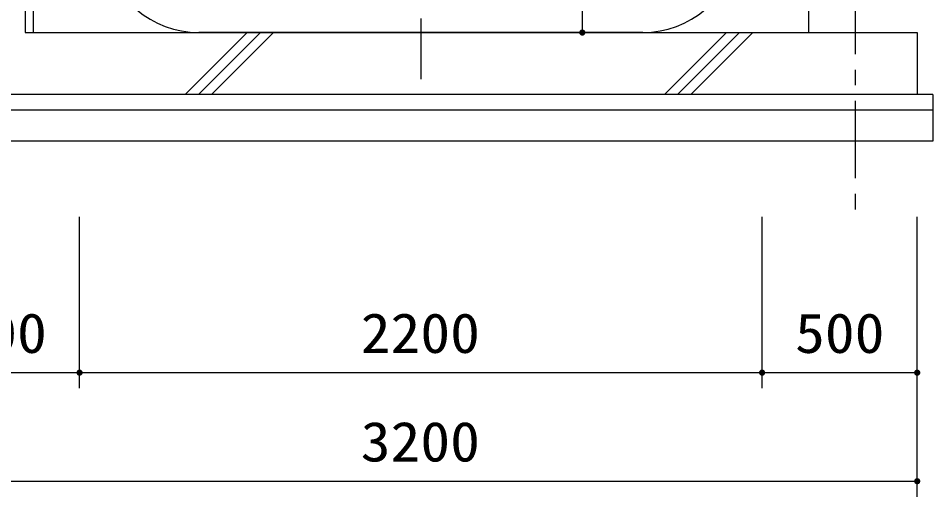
# Model space of a CAD drawing. Units: millimetres, scale not verified. Extents: x -14850 to 14850, y -10500 to 10500.
# Drawn here: x 26 to 2974, y -7321 to -5779 of the extents above; entities that cross this region are included whole.
import ezdxf
from ezdxf.enums import TextEntityAlignment as Align

# ---------------------------------------------------------------- set-up
doc = ezdxf.new("R2010")
doc.units = ezdxf.units.MM
doc.header["$LTSCALE"] = 50
doc.linetypes.add('CHAIN1', pattern=[8, 5, -1, 1, -1])
for name, color, linetype, lineweight in [('0-0_製作', 5, 'Continuous', 25), ('0-2_躯体', 3, 'Continuous', 25), ('0-3_機器', 3, 'Continuous', 25)]:
    doc.layers.add(name, color=color, linetype=linetype, lineweight=lineweight)
doc.styles.add('ＭＳ ゴシック', font='')
doc.styles.get('ＭＳ ゴシック').set_extended_font_data('MS Gothic')

msp = doc.modelspace()

# ---------------------------------------------------------------- linework, layer by layer
at = {"layer": '0-0_製作', "color": 2}
for p, q in [((1843.96, -3974.86), (1843.96, -5824.86)), ((1893.96, -5824.86), (1661.97, -5824.86)), ((223.54, -6971.42), (223.54, -6418.6)), ((2423.54, -6971.42), (2423.54, -6418.6)), ((2923.54, -7321.42), (2923.54, -6418.6)), ((-276.46, -6921.42), (223.54, -6921.42)), ((223.54, -6921.42), (2423.54, -6921.42)), ((2423.54, -6921.42), (2923.54, -6921.42)), ((-276.46, -7271.42), (2923.54, -7271.42))]:
    msp.add_line(p, q, dxfattribs=at)
at = {"layer": '0-0_製作'}
for points in [[(1833.96, -5824.86), (1843.96, -5814.86), (1843.96, -5824.86)], [(1833.98, -5824.23), (1843.96, -5814.86), (1833.96, -5824.86)], [(1834.28, -5827.34), (1833.96, -5824.86), (1843.96, -5824.86)], [(1834.04, -5826.11), (1833.96, -5824.86), (1834.28, -5827.34)], [(1834.14, -5822.98), (1843.96, -5814.86), (1833.98, -5824.23)], [(1834.45, -5821.77), (1843.96, -5814.86), (1834.14, -5822.98)], [(1834.28, -5827.34), (1843.96, -5824.86), (1834.67, -5828.54)], [(1834.91, -5820.6), (1843.96, -5814.86), (1834.45, -5821.77)], [(1834.67, -5828.54), (1843.96, -5824.86), (1835.2, -5829.67)], [(1835.52, -5819.5), (1843.96, -5814.86), (1834.91, -5820.6)], [(1835.2, -5829.67), (1843.96, -5824.86), (1835.87, -5830.74)], [(1836.26, -5818.48), (1843.96, -5814.86), (1835.52, -5819.5)], [(1835.87, -5830.74), (1843.96, -5824.86), (1836.67, -5831.7)], [(1837.12, -5817.57), (1843.96, -5814.86), (1836.26, -5818.48)], [(1836.67, -5831.7), (1843.96, -5824.86), (1837.59, -5832.56)], [(1838.09, -5816.77), (1843.96, -5814.86), (1837.12, -5817.57)], [(1837.59, -5832.56), (1843.96, -5824.86), (1838.6, -5833.3)], [(1839.15, -5816.09), (1843.96, -5814.86), (1838.09, -5816.77)], [(1838.6, -5833.3), (1843.96, -5824.86), (1839.71, -5833.91)], [(1839.15, -5816.09), (1842.71, -5814.94), (1843.96, -5814.86)], [(1840.28, -5815.56), (1842.71, -5814.94), (1839.15, -5816.09)], [(1839.71, -5833.91), (1843.96, -5824.86), (1840.87, -5834.37)], [(1840.28, -5815.56), (1841.48, -5815.17), (1842.71, -5814.94)], [(1840.87, -5834.37), (1843.96, -5824.86), (1842.09, -5834.68)], [(1842.09, -5834.68), (1843.96, -5824.86), (1843.34, -5834.84)], [(1843.34, -5834.84), (1843.96, -5824.86), (1843.96, -5834.86)], [(1843.96, -5814.86), (1853.26, -5821.18), (1843.96, -5824.86)], [(1843.96, -5814.86), (1852.73, -5820.04), (1853.26, -5821.18)], [(1843.96, -5814.86), (1852.05, -5818.98), (1852.73, -5820.04)], [(1843.96, -5814.86), (1851.25, -5818.01), (1852.05, -5818.98)], [(1843.96, -5814.86), (1850.34, -5817.15), (1851.25, -5818.01)], [(1843.96, -5814.86), (1849.32, -5816.41), (1850.34, -5817.15)], [(1843.96, -5814.86), (1848.22, -5815.81), (1849.32, -5816.41)], [(1843.96, -5814.86), (1847.05, -5815.35), (1848.22, -5815.81)], [(1843.96, -5814.86), (1845.84, -5815.03), (1847.05, -5815.35)], [(1843.96, -5814.86), (1844.59, -5814.88), (1845.84, -5815.03)], [(1843.96, -5824.86), (1853.26, -5821.18), (1853.65, -5822.37)], [(1843.96, -5824.86), (1853.65, -5822.37), (1853.88, -5823.6)], [(1843.96, -5824.86), (1853.88, -5823.6), (1853.96, -5824.86)], [(1843.96, -5824.86), (1849.84, -5832.95), (1843.96, -5834.86)], [(1843.96, -5824.86), (1850.81, -5832.15), (1849.84, -5832.95)], [(1843.96, -5824.86), (1851.67, -5831.23), (1850.81, -5832.15)], [(1843.96, -5824.86), (1852.41, -5830.22), (1851.67, -5831.23)], [(1843.96, -5824.86), (1853.01, -5829.12), (1852.41, -5830.22)], [(1843.96, -5824.86), (1853.47, -5827.95), (1853.01, -5829.12)], [(1843.96, -5824.86), (1853.79, -5826.73), (1853.47, -5827.95)], [(1843.96, -5824.86), (1853.94, -5825.49), (1853.79, -5826.73)], [(1843.96, -5824.86), (1853.96, -5824.86), (1853.94, -5825.49)], [(1843.96, -5834.86), (1849.84, -5832.95), (1848.78, -5833.62)], [(1843.96, -5834.86), (1848.78, -5833.62), (1845.22, -5834.78)], [(1845.22, -5834.78), (1848.78, -5833.62), (1847.64, -5834.16)], [(1845.22, -5834.78), (1847.64, -5834.16), (1846.45, -5834.54)], [(213.54, -6921.42), (223.54, -6911.42), (223.54, -6921.42)], [(213.56, -6920.79), (223.54, -6911.42), (213.54, -6921.42)], [(213.54, -6921.42), (223.54, -6921.42), (213.62, -6922.67)], [(213.71, -6919.54), (223.54, -6911.42), (213.56, -6920.79)], [(213.62, -6922.67), (223.54, -6921.42), (213.85, -6923.9)], [(214.03, -6918.33), (223.54, -6911.42), (213.71, -6919.54)], [(213.85, -6923.9), (223.54, -6921.42), (214.24, -6925.1)], [(214.49, -6917.16), (223.54, -6911.42), (214.03, -6918.33)], [(214.24, -6925.1), (223.54, -6921.42), (214.77, -6926.23)], [(215.09, -6916.06), (223.54, -6911.42), (214.49, -6917.16)], [(214.77, -6926.23), (223.54, -6921.42), (215.45, -6927.3)], [(215.83, -6915.04), (223.54, -6911.42), (215.09, -6916.06)], [(215.45, -6927.3), (223.54, -6921.42), (216.25, -6928.26)], [(216.69, -6914.13), (223.54, -6911.42), (215.83, -6915.04)], [(216.25, -6928.26), (223.54, -6921.42), (217.16, -6929.12)], [(217.66, -6913.33), (223.54, -6911.42), (216.69, -6914.13)], [(217.16, -6929.12), (223.54, -6921.42), (218.18, -6929.86)], [(218.72, -6912.65), (223.54, -6911.42), (217.66, -6913.33)], [(218.18, -6929.86), (223.54, -6921.42), (219.28, -6930.47)], [(219.86, -6912.12), (223.54, -6911.42), (218.72, -6912.65)], [(219.28, -6930.47), (223.54, -6921.42), (220.45, -6930.93)], [(221.05, -6911.73), (223.54, -6911.42), (219.86, -6912.12)], [(220.45, -6930.93), (223.54, -6921.42), (221.66, -6931.24)], [(222.28, -6911.5), (223.54, -6911.42), (221.05, -6911.73)], [(221.66, -6931.24), (223.54, -6921.42), (222.91, -6931.4)], [(222.91, -6931.4), (223.54, -6921.42), (223.54, -6931.42)], [(223.54, -6911.42), (233.46, -6920.16), (223.54, -6921.42)], [(223.54, -6911.42), (233.22, -6918.93), (233.46, -6920.16)], [(223.54, -6911.42), (232.83, -6917.74), (233.22, -6918.93)], [(223.54, -6911.42), (232.3, -6916.6), (232.83, -6917.74)], [(223.54, -6911.42), (231.63, -6915.54), (232.3, -6916.6)], [(223.54, -6911.42), (230.83, -6914.57), (231.63, -6915.54)], [(223.54, -6911.42), (229.91, -6913.71), (230.83, -6914.57)], [(223.54, -6911.42), (228.9, -6912.97), (229.91, -6913.71)], [(223.54, -6911.42), (227.79, -6912.37), (228.9, -6912.97)], [(223.54, -6911.42), (226.63, -6911.91), (227.79, -6912.37)], [(223.54, -6911.42), (225.41, -6911.59), (226.63, -6911.91)], [(223.54, -6911.42), (224.16, -6911.44), (225.41, -6911.59)], [(223.54, -6921.42), (233.46, -6920.16), (233.54, -6921.42)], [(223.54, -6921.42), (224.79, -6931.34), (223.54, -6931.42)], [(223.54, -6921.42), (226.02, -6931.1), (224.79, -6931.34)], [(223.54, -6921.42), (227.22, -6930.72), (226.02, -6931.1)], [(223.54, -6921.42), (228.35, -6930.18), (227.22, -6930.72)], [(223.54, -6921.42), (229.41, -6929.51), (228.35, -6930.18)], [(223.54, -6921.42), (230.38, -6928.71), (229.41, -6929.51)], [(223.54, -6921.42), (231.24, -6927.79), (230.38, -6928.71)], [(223.54, -6921.42), (231.98, -6926.78), (231.24, -6927.79)], [(223.54, -6921.42), (232.59, -6925.68), (231.98, -6926.78)], [(223.54, -6921.42), (233.05, -6924.51), (232.59, -6925.68)], [(223.54, -6921.42), (233.36, -6923.29), (233.05, -6924.51)], [(223.54, -6921.42), (233.52, -6922.05), (233.36, -6923.29)], [(223.54, -6921.42), (233.54, -6921.42), (233.52, -6922.05)], [(2413.54, -6921.42), (2423.54, -6911.42), (2423.54, -6921.42)], [(2413.56, -6920.79), (2423.54, -6911.42), (2413.54, -6921.42)], [(2413.85, -6923.9), (2413.54, -6921.42), (2423.54, -6921.42)], [(2413.62, -6922.67), (2413.54, -6921.42), (2413.85, -6923.9)], [(2413.71, -6919.54), (2423.54, -6911.42), (2413.56, -6920.79)], [(2414.03, -6918.33), (2423.54, -6911.42), (2413.71, -6919.54)], [(2413.85, -6923.9), (2423.54, -6921.42), (2414.24, -6925.1)], [(2414.49, -6917.16), (2423.54, -6911.42), (2414.03, -6918.33)], [(2414.24, -6925.1), (2423.54, -6921.42), (2414.77, -6926.23)], [(2415.09, -6916.06), (2423.54, -6911.42), (2414.49, -6917.16)], [(2414.77, -6926.23), (2423.54, -6921.42), (2415.45, -6927.3)], [(2415.83, -6915.04), (2423.54, -6911.42), (2415.09, -6916.06)], [(2415.45, -6927.3), (2423.54, -6921.42), (2416.25, -6928.26)], [(2416.69, -6914.13), (2423.54, -6911.42), (2415.83, -6915.04)], [(2416.25, -6928.26), (2423.54, -6921.42), (2417.16, -6929.12)], [(2417.66, -6913.33), (2423.54, -6911.42), (2416.69, -6914.13)], [(2417.16, -6929.12), (2423.54, -6921.42), (2418.18, -6929.86)], [(2417.66, -6913.33), (2422.28, -6911.5), (2423.54, -6911.42)], [(2418.72, -6912.65), (2422.28, -6911.5), (2417.66, -6913.33)], [(2418.18, -6929.86), (2423.54, -6921.42), (2419.28, -6930.47)], [(2418.72, -6912.65), (2421.05, -6911.73), (2422.28, -6911.5)], [(2419.86, -6912.12), (2421.05, -6911.73), (2418.72, -6912.65)], [(2419.28, -6930.47), (2423.54, -6921.42), (2420.45, -6930.93)], [(2420.45, -6930.93), (2423.54, -6921.42), (2421.66, -6931.24)], [(2421.66, -6931.24), (2423.54, -6921.42), (2422.91, -6931.4)], [(2422.91, -6931.4), (2423.54, -6921.42), (2423.54, -6931.42)], [(2423.54, -6911.42), (2432.83, -6917.74), (2423.54, -6921.42)], [(2423.54, -6911.42), (2432.3, -6916.6), (2432.83, -6917.74)], [(2423.54, -6911.42), (2431.63, -6915.54), (2432.3, -6916.6)], [(2423.54, -6911.42), (2430.83, -6914.57), (2431.63, -6915.54)], [(2423.54, -6911.42), (2429.91, -6913.71), (2430.83, -6914.57)], [(2423.54, -6911.42), (2428.89, -6912.97), (2429.91, -6913.71)], [(2423.54, -6911.42), (2427.79, -6912.37), (2428.89, -6912.97)], [(2423.54, -6911.42), (2426.63, -6911.91), (2427.79, -6912.37)], [(2423.54, -6911.42), (2425.41, -6911.59), (2426.63, -6911.91)], [(2423.54, -6911.42), (2424.16, -6911.44), (2425.41, -6911.59)], [(2423.54, -6921.42), (2432.83, -6917.74), (2433.22, -6918.93)], [(2423.54, -6921.42), (2433.22, -6918.93), (2433.46, -6920.16)], [(2423.54, -6921.42), (2433.46, -6920.16), (2433.54, -6921.42)], [(2423.54, -6921.42), (2430.38, -6928.71), (2423.54, -6931.42)], [(2423.54, -6921.42), (2431.24, -6927.79), (2430.38, -6928.71)], [(2423.54, -6921.42), (2431.98, -6926.78), (2431.24, -6927.79)], [(2423.54, -6921.42), (2432.58, -6925.68), (2431.98, -6926.78)], [(2423.54, -6921.42), (2433.05, -6924.51), (2432.58, -6925.68)], [(2423.54, -6921.42), (2433.36, -6923.29), (2433.05, -6924.51)], [(2423.54, -6921.42), (2433.52, -6922.05), (2433.36, -6923.29)], [(2423.54, -6921.42), (2433.54, -6921.42), (2433.52, -6922.05)], [(2913.54, -6921.42), (2923.54, -6911.42), (2923.54, -6921.42)], [(2913.56, -6920.79), (2923.54, -6911.42), (2913.54, -6921.42)], [(2914.24, -6925.1), (2913.54, -6921.42), (2923.54, -6921.42)], [(2913.85, -6923.9), (2913.54, -6921.42), (2914.24, -6925.1)], [(2913.62, -6922.67), (2913.54, -6921.42), (2913.85, -6923.9)], [(2913.71, -6919.54), (2923.54, -6911.42), (2913.56, -6920.79)], [(2914.03, -6918.33), (2923.54, -6911.42), (2913.71, -6919.54)], [(2914.49, -6917.16), (2923.54, -6911.42), (2914.03, -6918.33)], [(2914.24, -6925.1), (2923.54, -6921.42), (2914.77, -6926.23)], [(2915.09, -6916.06), (2923.54, -6911.42), (2914.49, -6917.16)], [(2914.77, -6926.23), (2923.54, -6921.42), (2915.45, -6927.3)], [(2915.83, -6915.04), (2923.54, -6911.42), (2915.09, -6916.06)], [(2915.45, -6927.3), (2923.54, -6921.42), (2916.25, -6928.26)], [(2916.69, -6914.13), (2923.54, -6911.42), (2915.83, -6915.04)], [(2916.25, -6928.26), (2923.54, -6921.42), (2917.16, -6929.12)], [(2916.69, -6914.13), (2922.28, -6911.5), (2923.54, -6911.42)], [(2917.66, -6913.33), (2922.28, -6911.5), (2916.69, -6914.13)], [(2917.16, -6929.12), (2923.54, -6921.42), (2918.18, -6929.86)], [(2917.66, -6913.33), (2921.05, -6911.73), (2922.28, -6911.5)], [(2918.72, -6912.65), (2921.05, -6911.73), (2917.66, -6913.33)], [(2918.18, -6929.86), (2923.54, -6921.42), (2919.28, -6930.47)], [(2918.72, -6912.65), (2919.86, -6912.12), (2921.05, -6911.73)], [(2919.28, -6930.47), (2923.54, -6921.42), (2920.45, -6930.93)], [(2920.45, -6930.93), (2923.54, -6921.42), (2921.66, -6931.24)], [(2921.66, -6931.24), (2923.54, -6921.42), (2922.91, -6931.4)], [(2922.91, -6931.4), (2923.54, -6921.42), (2923.54, -6931.42)], [(2923.54, -6911.42), (2932.3, -6916.6), (2923.54, -6921.42)], [(2923.54, -6911.42), (2931.63, -6915.54), (2932.3, -6916.6)], [(2923.54, -6911.42), (2930.83, -6914.57), (2931.63, -6915.54)], [(2923.54, -6911.42), (2929.91, -6913.71), (2930.83, -6914.57)], [(2923.54, -6911.42), (2928.9, -6912.97), (2929.91, -6913.71)], [(2923.54, -6911.42), (2927.79, -6912.37), (2928.9, -6912.97)], [(2923.54, -6911.42), (2926.63, -6911.91), (2927.79, -6912.37)], [(2923.54, -6911.42), (2925.41, -6911.59), (2926.63, -6911.91)], [(2923.54, -6911.42), (2924.16, -6911.44), (2925.41, -6911.59)], [(2923.54, -6921.42), (2932.3, -6916.6), (2932.83, -6917.74)], [(2923.54, -6921.42), (2932.83, -6917.74), (2933.22, -6918.93)], [(2923.54, -6921.42), (2933.22, -6918.93), (2933.46, -6920.16)], [(2923.54, -6921.42), (2933.46, -6920.16), (2933.54, -6921.42)], [(2923.54, -6921.42), (2931.24, -6927.79), (2923.54, -6931.42)], [(2923.54, -6921.42), (2931.98, -6926.78), (2931.24, -6927.79)], [(2923.54, -6921.42), (2932.59, -6925.68), (2931.98, -6926.78)], [(2923.54, -6921.42), (2933.05, -6924.51), (2932.59, -6925.68)], [(2923.54, -6921.42), (2933.36, -6923.29), (2933.05, -6924.51)], [(2923.54, -6921.42), (2933.52, -6922.05), (2933.36, -6923.29)], [(2923.54, -6921.42), (2933.54, -6921.42), (2933.52, -6922.05)], [(2423.54, -6931.42), (2430.38, -6928.71), (2429.41, -6929.51)], [(2423.54, -6931.42), (2429.41, -6929.51), (2424.79, -6931.34)], [(2424.79, -6931.34), (2429.41, -6929.51), (2428.35, -6930.18)], [(2424.79, -6931.34), (2428.35, -6930.18), (2426.02, -6931.1)], [(2426.02, -6931.1), (2428.35, -6930.18), (2427.22, -6930.72)], [(2923.54, -6931.42), (2931.24, -6927.79), (2930.38, -6928.71)], [(2923.54, -6931.42), (2930.38, -6928.71), (2924.79, -6931.34)], [(2924.79, -6931.34), (2930.38, -6928.71), (2929.41, -6929.51)], [(2924.79, -6931.34), (2929.41, -6929.51), (2926.02, -6931.1)], [(2926.02, -6931.1), (2929.41, -6929.51), (2928.35, -6930.18)], [(2926.02, -6931.1), (2928.35, -6930.18), (2927.22, -6930.72)], [(2913.54, -7271.42), (2923.54, -7261.42), (2923.54, -7271.42)], [(2913.56, -7270.79), (2923.54, -7261.42), (2913.54, -7271.42)], [(2914.24, -7275.1), (2913.54, -7271.42), (2923.54, -7271.42)], [(2913.85, -7273.9), (2913.54, -7271.42), (2914.24, -7275.1)], [(2913.62, -7272.67), (2913.54, -7271.42), (2913.85, -7273.9)], [(2913.71, -7269.54), (2923.54, -7261.42), (2913.56, -7270.79)], [(2914.03, -7268.33), (2923.54, -7261.42), (2913.71, -7269.54)], [(2914.49, -7267.16), (2923.54, -7261.42), (2914.03, -7268.33)], [(2914.24, -7275.1), (2923.54, -7271.42), (2914.77, -7276.23)], [(2915.09, -7266.06), (2923.54, -7261.42), (2914.49, -7267.16)], [(2914.77, -7276.23), (2923.54, -7271.42), (2915.45, -7277.3)], [(2915.83, -7265.04), (2923.54, -7261.42), (2915.09, -7266.06)], [(2915.45, -7277.3), (2923.54, -7271.42), (2916.25, -7278.26)], [(2916.69, -7264.13), (2923.54, -7261.42), (2915.83, -7265.04)], [(2916.25, -7278.26), (2923.54, -7271.42), (2917.16, -7279.12)], [(2916.69, -7264.13), (2922.28, -7261.5), (2923.54, -7261.42)], [(2917.66, -7263.33), (2922.28, -7261.5), (2916.69, -7264.13)], [(2917.16, -7279.12), (2923.54, -7271.42), (2918.18, -7279.86)], [(2917.66, -7263.33), (2921.05, -7261.73), (2922.28, -7261.5)], [(2918.72, -7262.65), (2921.05, -7261.73), (2917.66, -7263.33)], [(2918.18, -7279.86), (2923.54, -7271.42), (2919.28, -7280.47)], [(2918.72, -7262.65), (2919.86, -7262.12), (2921.05, -7261.73)], [(2919.28, -7280.47), (2923.54, -7271.42), (2920.45, -7280.93)], [(2920.45, -7280.93), (2923.54, -7271.42), (2921.66, -7281.24)], [(2921.66, -7281.24), (2923.54, -7271.42), (2922.91, -7281.4)], [(2922.91, -7281.4), (2923.54, -7271.42), (2923.54, -7281.42)], [(2923.54, -7261.42), (2932.3, -7266.6), (2923.54, -7271.42)], [(2923.54, -7261.42), (2931.63, -7265.54), (2932.3, -7266.6)], [(2923.54, -7261.42), (2930.83, -7264.57), (2931.63, -7265.54)], [(2923.54, -7261.42), (2929.91, -7263.71), (2930.83, -7264.57)], [(2923.54, -7261.42), (2928.9, -7262.97), (2929.91, -7263.71)], [(2923.54, -7261.42), (2927.79, -7262.37), (2928.9, -7262.97)], [(2923.54, -7261.42), (2926.63, -7261.91), (2927.79, -7262.37)], [(2923.54, -7261.42), (2925.41, -7261.59), (2926.63, -7261.91)], [(2923.54, -7261.42), (2924.16, -7261.44), (2925.41, -7261.59)], [(2923.54, -7271.42), (2932.3, -7266.6), (2932.83, -7267.74)], [(2923.54, -7271.42), (2932.83, -7267.74), (2933.22, -7268.93)], [(2923.54, -7271.42), (2933.22, -7268.93), (2933.46, -7270.16)], [(2923.54, -7271.42), (2933.46, -7270.16), (2933.54, -7271.42)], [(2923.54, -7271.42), (2931.24, -7277.79), (2923.54, -7281.42)], [(2923.54, -7271.42), (2931.98, -7276.78), (2931.24, -7277.79)], [(2923.54, -7271.42), (2932.59, -7275.68), (2931.98, -7276.78)], [(2923.54, -7271.42), (2933.05, -7274.51), (2932.59, -7275.68)], [(2923.54, -7271.42), (2933.36, -7273.29), (2933.05, -7274.51)], [(2923.54, -7271.42), (2933.52, -7272.05), (2933.36, -7273.29)], [(2923.54, -7271.42), (2933.54, -7271.42), (2933.52, -7272.05)], [(2923.54, -7281.42), (2931.24, -7277.79), (2930.38, -7278.71)], [(2923.54, -7281.42), (2930.38, -7278.71), (2924.79, -7281.34)], [(2924.79, -7281.34), (2930.38, -7278.71), (2929.41, -7279.51)], [(2924.79, -7281.34), (2929.41, -7279.51), (2926.02, -7281.1)], [(2926.02, -7281.1), (2929.41, -7279.51), (2928.35, -7280.18)], [(2926.02, -7281.1), (2928.35, -7280.18), (2927.22, -7280.72)]]:
    msp.add_solid(points, dxfattribs=at)
at = {"layer": '0-2_躯体', "linetype": 'CHAIN1'}
msp.add_line((1323.54, -2979.61), (1323.54, -5974.86), dxfattribs=at)
at = {"layer": '0-2_躯体', "color": 7}
for p, q in [((73.54, -5282.93), (73.54, -5824.86)), ((2573.54, -5282.93), (2573.54, -5824.86))]:
    msp.add_line(p, q, dxfattribs=at)
at = {"layer": '0-2_躯体'}
msp.add_line((2038.74, -5824.86), (608.33, -5824.86), dxfattribs=at)
for centre, start, end in [((608.33, -5514.86), 189.30482, 270), ((2038.74, -5514.86), 270, 350.69516)]:
    msp.add_arc(centre, 310, start, end, dxfattribs=at)
at = {"layer": '0-3_機器', "color": 2, "linetype": 'CHAIN1'}
msp.add_line((2723.54, -2844.86), (2723.54, -6397.36), dxfattribs=at)
at = {"layer": '0-3_機器', "color": 2}
for p, q in [((48.54, -3244.86), (48.54, -5824.86)), ((48.54, -5824.86), (2923.54, -5824.86)), ((764.03, -5824.86), (564.03, -6024.86)), ((606.46, -6024.86), (806.46, -5824.86)), ((848.88, -5824.86), (648.88, -6024.86)), ((2308.83, -5824.86), (2108.83, -6024.86)), ((2151.25, -6024.86), (2351.25, -5824.86)), ((2393.68, -5824.86), (2193.68, -6024.86)), ((2923.54, -5824.86), (2923.54, -6024.86)), ((2973.54, -6024.86), (-326.46, -6024.86)), ((2973.54, -6074.86), (-326.46, -6074.86))]:
    msp.add_line(p, q, dxfattribs=at)
msp.add_lwpolyline([(2973.54, -6024.86), (2973.54, -6174.86), (-326.46, -6174.86)], dxfattribs=at)

# ---------------------------------------------------------------- texts
at = {"layer": '0-0_製作', "color": 4, "style": 'ＭＳ ゴシック', "width": 1.1}
for s, p in [('500', (-170.21, -6896.42)), ('2200', (1129.79, -6896.42)), ('500', (2529.79, -6896.42)), ('3200', (1129.79, -7246.42))]:
    msp.add_text(s, height=128.4, dxfattribs=at).set_placement(p, align=Align.BOTTOM_LEFT)

doc.saveas('drawing.dxf')
